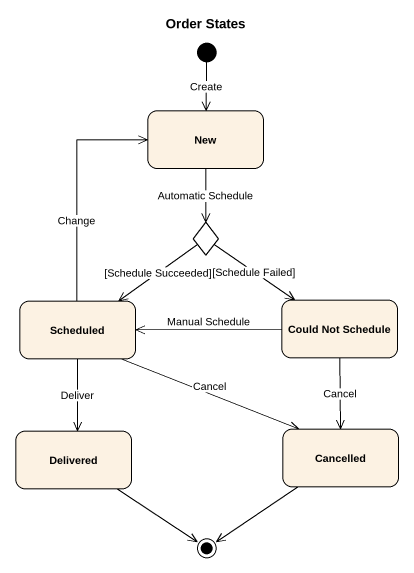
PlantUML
@startuml
title Order States
hide empty description
state New
state choice1 <<choice>>
state Scheduled
state "Could Not Schedule" as Could_Not_Schedule
state Delivered
state Cancelled
[*] --> New : Create
New --> choice1 : Automatic Schedule
choice1 --> Scheduled : [Schedule Succeeded]
choice1 --> Could_Not_Schedule : [Schedule Failed]
Scheduled -up-> New : Change
Scheduled --> Delivered : Deliver
Scheduled -right-> Cancelled : Cancel
Could_Not_Schedule -left-> Scheduled : Manual Schedule
Could_Not_Schedule --> Cancelled : Cancel
Delivered --> [*]
Cancelled --> [*]
@enduml
